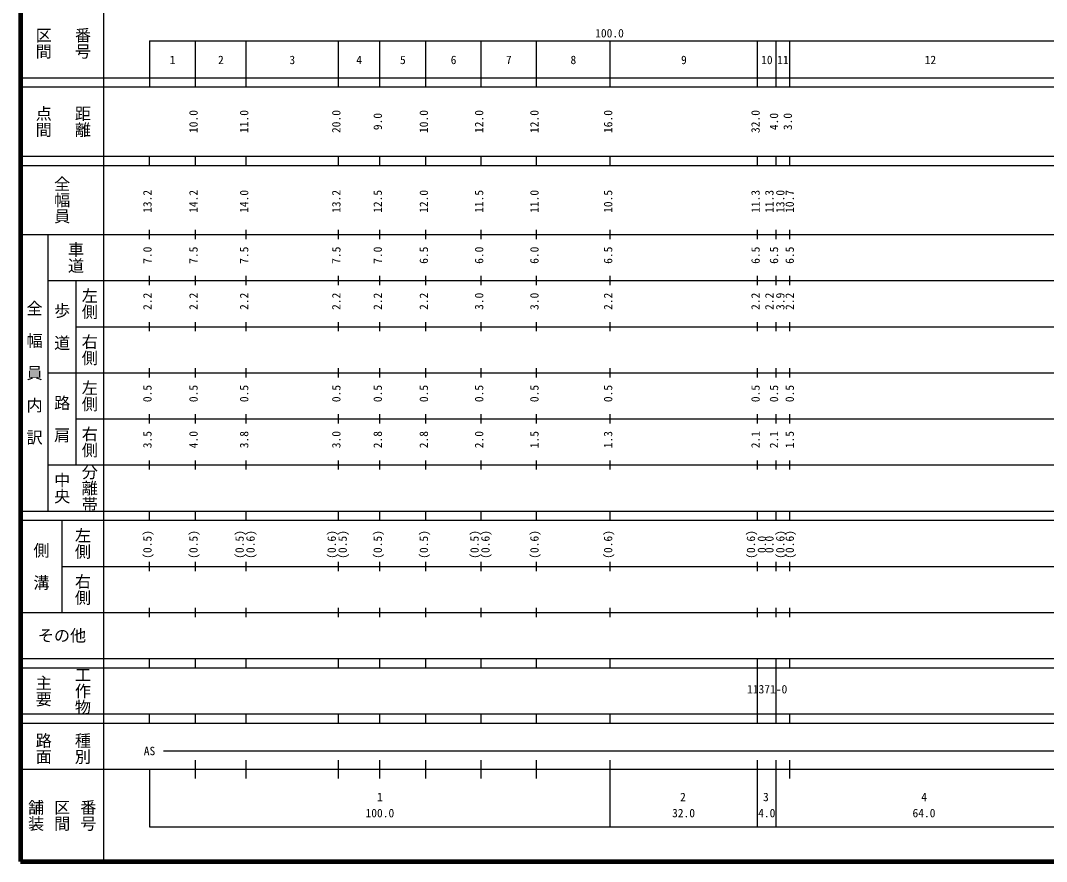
# Model space of a CAD drawing. Units: millimetres on the paper, enlarged 1000 times. Extents: x 40000 to 680000, y 20000 to 380000.
# Drawn here: x 40000 to 262698, y 20000 to 202409 of the extents above; entities that cross this region are included whole.
import ezdxf
from ezdxf.enums import TextEntityAlignment as Align

# ---------------------------------------------------------------- set-up
doc = ezdxf.new("R2010")
doc.units = ezdxf.units.MM
doc.header["$LTSCALE"] = 1000
doc.layers.add('M-TTL', color=2, linetype='Continuous', lineweight=140)
doc.layers.add('M-TTL-BAND', color=7, linetype='Continuous', lineweight=25)
doc.styles.add('@ＭＳ ゴシック', font='')
doc.styles.add('ＭＳ ゴシック', font='')
doc.styles.get('@ＭＳ ゴシック').set_extended_font_data('@MS Gothic')
doc.styles.get('ＭＳ ゴシック').set_extended_font_data('MS Gothic')

msp = doc.modelspace()

# ---------------------------------------------------------------- linework, layer by layer
at = {"layer": 'M-TTL'}
for p, q in [((40000, 380000), (40000, 20000)), ((40000, 20000), (680000, 20000))]:
    msp.add_line(p, q, dxfattribs=at)
at = {"layer": 'M-TTL-BAND'}
for p, q in [((58000, 370000), (58000, 20000)), ((68000, 198000), (579000, 198000)), ((68000, 198000), (68000, 188000)), ((78000, 188000), (78000, 198000)), ((89000, 188000), (89000, 198000)), ((109000, 188000), (109000, 198000)), ((118000, 188000), (118000, 198000)), ((128000, 188000), (128000, 198000)), ((140000, 188000), (140000, 198000)), ((152000, 188000), (152000, 198000)), ((168000, 188000), (168000, 198000)), ((200000, 188000), (200000, 198000)), ((204000, 188000), (204000, 198000)), ((207000, 188000), (207000, 198000)), ((40000, 190000), (579000, 190000)), ((40000, 188000), (579000, 188000)), ((40000, 173000), (579000, 173000)), ((68000, 171000), (68000, 173000)), ((78000, 171000), (78000, 173000)), ((89000, 171000), (89000, 173000)), ((109000, 171000), (109000, 173000)), ((118000, 171000), (118000, 173000)), ((128000, 171000), (128000, 173000)), ((140000, 171000), (140000, 173000)), ((152000, 171000), (152000, 173000)), ((168000, 171000), (168000, 173000)), ((200000, 171000), (200000, 173000)), ((204000, 171000), (204000, 173000)), ((207000, 171000), (207000, 173000)), ((40000, 171000), (579000, 171000)), ((40000, 156000), (579000, 156000)), ((46000, 96000), (46000, 156000)), ((68000, 155000), (68000, 157000)), ((78000, 155000), (78000, 157000)), ((89000, 155000), (89000, 157000)), ((109000, 155000), (109000, 157000)), ((118000, 155000), (118000, 157000)), ((128000, 155000), (128000, 157000)), ((140000, 155000), (140000, 157000)), ((152000, 155000), (152000, 157000)), ((168000, 155000), (168000, 157000)), ((200000, 155000), (200000, 157000)), ((204000, 155000), (204000, 157000)), ((207000, 155000), (207000, 157000)), ((68000, 145000), (68000, 147000)), ((78000, 145000), (78000, 147000)), ((89000, 145000), (89000, 147000)), ((109000, 145000), (109000, 147000)), ((118000, 145000), (118000, 147000)), ((128000, 145000), (128000, 147000)), ((140000, 145000), (140000, 147000)), ((152000, 145000), (152000, 147000)), ((168000, 145000), (168000, 147000)), ((200000, 145000), (200000, 147000)), ((204000, 145000), (204000, 147000)), ((207000, 145000), (207000, 147000)), ((46000, 146000), (579000, 146000)), ((52000, 146000), (52000, 106000)), ((52000, 136000), (579000, 136000)), ((68000, 135000), (68000, 137000)), ((78000, 135000), (78000, 137000)), ((89000, 135000), (89000, 137000)), ((109000, 135000), (109000, 137000)), ((118000, 135000), (118000, 137000)), ((128000, 135000), (128000, 137000)), ((140000, 135000), (140000, 137000)), ((152000, 135000), (152000, 137000)), ((168000, 135000), (168000, 137000)), ((200000, 135000), (200000, 137000)), ((204000, 135000), (204000, 137000)), ((207000, 135000), (207000, 137000)), ((68000, 125000), (68000, 127000)), ((78000, 125000), (78000, 127000)), ((89000, 125000), (89000, 127000)), ((109000, 125000), (109000, 127000)), ((118000, 125000), (118000, 127000)), ((128000, 125000), (128000, 127000)), ((140000, 125000), (140000, 127000)), ((152000, 125000), (152000, 127000)), ((168000, 125000), (168000, 127000)), ((200000, 125000), (200000, 127000)), ((204000, 125000), (204000, 127000)), ((207000, 125000), (207000, 127000)), ((46000, 126000), (579000, 126000)), ((52000, 116000), (579000, 116000)), ((68000, 115000), (68000, 117000)), ((78000, 115000), (78000, 117000)), ((89000, 115000), (89000, 117000)), ((109000, 115000), (109000, 117000)), ((118000, 115000), (118000, 117000)), ((128000, 115000), (128000, 117000)), ((140000, 115000), (140000, 117000)), ((152000, 115000), (152000, 117000)), ((168000, 115000), (168000, 117000)), ((200000, 115000), (200000, 117000)), ((204000, 115000), (204000, 117000)), ((207000, 115000), (207000, 117000)), ((68000, 105000), (68000, 107000)), ((78000, 105000), (78000, 107000)), ((89000, 105000), (89000, 107000)), ((109000, 105000), (109000, 107000)), ((118000, 105000), (118000, 107000)), ((128000, 105000), (128000, 107000)), ((140000, 105000), (140000, 107000)), ((152000, 105000), (152000, 107000)), ((168000, 105000), (168000, 107000)), ((200000, 105000), (200000, 107000)), ((204000, 105000), (204000, 107000)), ((207000, 105000), (207000, 107000)), ((46000, 106000), (579000, 106000)), ((40000, 96000), (579000, 96000)), ((68000, 94000), (68000, 96000)), ((78000, 94000), (78000, 96000)), ((89000, 94000), (89000, 96000)), ((109000, 94000), (109000, 96000)), ((118000, 94000), (118000, 96000)), ((128000, 94000), (128000, 96000)), ((140000, 94000), (140000, 96000)), ((152000, 94000), (152000, 96000)), ((168000, 94000), (168000, 96000)), ((200000, 94000), (200000, 96000)), ((204000, 94000), (204000, 96000)), ((207000, 94000), (207000, 96000)), ((40000, 94000), (579000, 94000)), ((49000, 94000), (49000, 74000)), ((68000, 83000), (68000, 85000)), ((78000, 83000), (78000, 85000)), ((89000, 83000), (89000, 85000)), ((109000, 83000), (109000, 85000)), ((118000, 83000), (118000, 85000)), ((128000, 83000), (128000, 85000)), ((140000, 83000), (140000, 85000)), ((152000, 83000), (152000, 85000)), ((168000, 83000), (168000, 85000)), ((200000, 83000), (200000, 85000)), ((204000, 83000), (204000, 85000)), ((207000, 83000), (207000, 85000)), ((49000, 84000), (579000, 84000)), ((40000, 74000), (579000, 74000)), ((68000, 73000), (68000, 75000)), ((78000, 73000), (78000, 75000)), ((89000, 73000), (89000, 75000)), ((109000, 73000), (109000, 75000)), ((118000, 73000), (118000, 75000)), ((128000, 73000), (128000, 75000)), ((140000, 73000), (140000, 75000)), ((152000, 73000), (152000, 75000)), ((168000, 73000), (168000, 75000)), ((200000, 73000), (200000, 75000)), ((204000, 73000), (204000, 75000)), ((207000, 73000), (207000, 75000)), ((40000, 64000), (579000, 64000)), ((68000, 62000), (68000, 64000)), ((78000, 62000), (78000, 64000)), ((89000, 62000), (89000, 64000)), ((109000, 62000), (109000, 64000)), ((118000, 62000), (118000, 64000)), ((128000, 62000), (128000, 64000)), ((140000, 62000), (140000, 64000)), ((152000, 62000), (152000, 64000)), ((168000, 62000), (168000, 64000)), ((200000, 52000), (200000, 64000)), ((204000, 52000), (204000, 64000)), ((207000, 62000), (207000, 64000)), ((40000, 62000), (579000, 62000)), ((40000, 52000), (579000, 52000)), ((68000, 50000), (68000, 52000)), ((78000, 50000), (78000, 52000)), ((89000, 50000), (89000, 52000)), ((109000, 50000), (109000, 52000)), ((118000, 50000), (118000, 52000)), ((128000, 50000), (128000, 52000)), ((140000, 50000), (140000, 52000)), ((152000, 50000), (152000, 52000)), ((168000, 50000), (168000, 52000)), ((200000, 50000), (200000, 52000)), ((204000, 50000), (204000, 52000)), ((207000, 50000), (207000, 52000)), ((40000, 50000), (579000, 50000)), ((71000, 44000), (554000, 44000)), ((78000, 38000), (78000, 42000)), ((89000, 38000), (89000, 42000)), ((109000, 38000), (109000, 42000)), ((118000, 38000), (118000, 42000)), ((128000, 38000), (128000, 42000)), ((140000, 38000), (140000, 42000)), ((152000, 38000), (152000, 42000)), ((168000, 27500), (168000, 42000)), ((200000, 27500), (200000, 42000)), ((204000, 27500), (204000, 42000)), ((207000, 38000), (207000, 42000)), ((40000, 40000), (579000, 40000)), ((68000, 40000), (68000, 27500)), ((68000, 27500), (579000, 27500))]:
    msp.add_line(p, q, dxfattribs=at)

# ---------------------------------------------------------------- texts
at = {"layer": 'M-TTL-BAND', "style": '@ＭＳ ゴシック'}
for s, p in [('区間', (45000, 197500)), ('番号', (53500, 197500)), ('点間', (45000, 180500)), ('距離', (53500, 180500)), ('全幅員', (49000, 163500)), ('車道', (52000, 151000)), ('左側', (55000, 141000)), ('全\u3000幅\u3000員\u3000内\u3000訳', (43000, 126000)), ('歩\u3000道', (49000, 136000)), ('右側', (55000, 131000)), ('左側', (55000, 121000)), ('路\u3000肩', (49000, 116000)), ('右側', (55000, 111000)), ('分離帯', (55000, 101000)), ('中央', (49000, 101000)), ('左側', (53500, 89000)), ('側\u3000溝', (44500, 84000)), ('右側', (53500, 79000)), ('主要', (45000, 57000)), ('工作物', (53500, 57000)), ('路面', (45000, 44500)), ('種別', (53500, 44500)), ('舗装', (43333, 30000)), ('区間', (49000, 30000)), ('番号', (54667, 30000))]:
    msp.add_text(s, height=2566, rotation=270, dxfattribs=at).set_placement(p, align=Align.MIDDLE_CENTER)
at = {"layer": 'M-TTL-BAND', "style": 'ＭＳ ゴシック'}
for s, p in [('100.0', (167844, 198195)), ('1', (73000, 192405)), ('2', (83500, 192405)), ('3', (99000, 192405)), ('4', (113500, 192405)), ('5', (123000, 192405)), ('6', (134000, 192405)), ('7', (146000, 192405)), ('8', (160000, 192405)), ('9', (184000, 192405)), ('10', (202000, 192405)), ('11', (205500, 192405)), ('12', (237500, 192405)), ('11371-0', (202069, 55906)), ('AS', (68000, 42500)), ('1', (118000, 32523)), ('2', (183794, 32523)), ('3', (201789, 32523)), ('4', (236137, 32523)), ('100.0', (118000, 29033)), ('32.0', (183916, 29033)), ('4.0', (201978, 29033)), ('64.0', (236107, 29033))]:
    msp.add_text(s, height=1833, dxfattribs=at).set_placement(p, align=Align.BOTTOM_CENTER)
for s, p in [('10.0', (79000, 180500)), ('11.0', (90000, 180500)), ('20.0', (110000, 180500)), ('10.0', (129000, 180500)), ('12.0', (141000, 180500)), ('12.0', (153000, 180500)), ('16.0', (169000, 180500)), ('32.0', (201000, 180500)), ('9.0', (119000, 180500)), ('4.0', (205000, 180500)), ('3.0', (208000, 180500)), ('13.2', (69000, 163174)), ('14.2', (79000, 163174)), ('14.0', (90000, 163174)), ('13.2', (110000, 163174)), ('12.5', (119000, 163174)), ('12.0', (129000, 163174)), ('11.5', (141000, 163174)), ('11.0', (153000, 163174)), ('10.5', (169000, 163174)), ('11.3', (201000, 163174)), ('11.3', (204000, 163174)), ('13.0', (206370, 163174)), ('10.7', (208420, 163174)), ('7.0', (69000, 151500)), ('7.5', (79000, 151500)), ('7.5', (90000, 151500)), ('7.5', (110000, 151500)), ('7.0', (119000, 151500)), ('6.5', (129000, 151500)), ('6.0', (141000, 151500)), ('6.0', (153000, 151500)), ('6.5', (169000, 151500)), ('6.5', (201000, 151500)), ('6.5', (205000, 151500)), ('6.5', (208420, 151500)), ('2.2', (69000, 141500)), ('2.2', (79000, 141500)), ('2.2', (90000, 141500)), ('2.2', (110000, 141500)), ('2.2', (119000, 141500)), ('2.2', (129000, 141500)), ('3.0', (141000, 141500)), ('3.0', (153000, 141500)), ('2.2', (169000, 141500)), ('2.2', (201000, 141500)), ('2.2', (204000, 141500)), ('3.9', (206370, 141500)), ('2.2', (208420, 141500)), ('0.5', (69000, 121500)), ('0.5', (79000, 121500)), ('0.5', (90000, 121500)), ('0.5', (110000, 121500)), ('0.5', (119000, 121500)), ('0.5', (129000, 121500)), ('0.5', (141000, 121500)), ('0.5', (153000, 121500)), ('0.5', (169000, 121500)), ('0.5', (201000, 121500)), ('0.5', (205000, 121500)), ('0.5', (208420, 121500)), ('3.5', (69000, 111500)), ('4.0', (79000, 111500)), ('3.8', (90000, 111500)), ('3.0', (110000, 111500)), ('2.8', (119000, 111500)), ('2.8', (129000, 111500)), ('2.0', (141000, 111500)), ('1.5', (153000, 111500)), ('1.3', (169000, 111500)), ('2.1', (201000, 111500)), ('2.1', (205000, 111500)), ('1.5', (208420, 111500)), ('(0.5)', (69000, 88764)), ('(0.5)', (79000, 88764)), ('(0.5)', (89000, 88764)), ('(0.6)', (91370, 88764)), ('(0.6)', (109000, 88764)), ('(0.5)', (111370, 88764)), ('(0.5)', (119000, 88764)), ('(0.5)', (129000, 88764)), ('(0.5)', (140000, 88764)), ('(0.6)', (142370, 88764)), ('(0.6)', (153000, 88764)), ('(0.6)', (169000, 88764)), ('(0.6)', (200000, 88764)), ('(0.6)', (206370, 88764)), ('(0.6)', (208420, 88764)), ('0.0', (202370, 88764)), ('0.0', (204000, 88764))]:
    msp.add_text(s, height=1833, rotation=90, dxfattribs=at).set_placement(p, align=Align.BOTTOM_CENTER)
msp.add_text('その他', height=2566, dxfattribs=at).set_placement((49000, 69000), align=Align.MIDDLE_CENTER)

doc.saveas('drawing.dxf')
